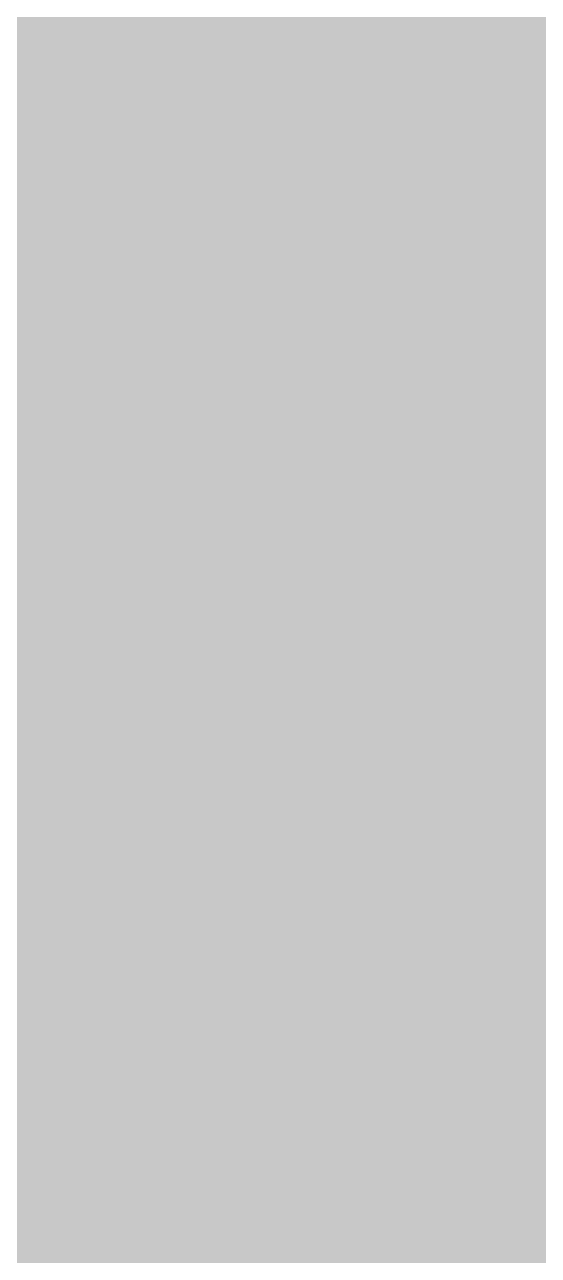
# Model space of a CAD drawing. Header units: millimetres. Extents: x 85 to 447, y 59 to 294.
# Drawn here: x 124.47 to 127.4, y 72.24 to 79.27 of the extents above; entities that cross this region are included whole.
import ezdxf

# ---------------------------------------------------------------- set-up
doc = ezdxf.new("R2010")
doc.units = ezdxf.units.MM
doc.layers.add('BG', color=7, linetype='Continuous')

msp = doc.modelspace()

# ---------------------------------------------------------------- hatches: boundary and pattern name
at = {"layer": 'BG', "true_color": 0x5e416d}
msp.add_hatch(color=197, dxfattribs=at).paths.add_polyline_path([(85.368, 58.7339), (245.3679, 58.7339), (245.3679, 278.7339), (85.368, 278.7339)])
at = {"layer": 'BG', "true_color": 0xfce102}
for points in [[(127.3108, 74.2572), (127.3104, 74.2601), (127.31, 74.263), (127.3096, 74.2659), (127.3093, 74.2688), (127.3089, 74.2717), (127.3086, 74.2746), (127.3082, 74.2775), (127.3078, 74.2804), (127.3075, 74.2834), (127.3072, 74.2863), (127.3068, 74.2892), (127.3065, 74.2921), (127.3061, 74.295), (127.3058, 74.2979), (127.3055, 74.3008), (127.3051, 74.3036), (127.3048, 74.3065), (127.3045, 74.3094), (127.3041, 74.3122), (127.3038, 74.3151), (127.3035, 74.3179), (127.3032, 74.3207), (127.3028, 74.3235), (127.3025, 74.3263), (127.3015, 74.3291), (127.3006, 74.3319), (127.2997, 74.3347), (127.2987, 74.3374), (127.2978, 74.3401), (127.2968, 74.3428), (127.2958, 74.3455), (127.2947, 74.3481), (127.2936, 74.3506), (127.2924, 74.3532), (127.2912, 74.3557), (127.2899, 74.3581), (127.2884, 74.3605), (127.2869, 74.3628), (127.2853, 74.365), (127.2835, 74.3672), (127.2816, 74.3693), (127.2796, 74.3714), (127.2774, 74.3733), (127.2751, 74.3752), (127.2726, 74.377), (127.2699, 74.3787), (127.267, 74.3803), (127.2639, 74.3817), (127.257, 74.3807), (127.25, 74.3797), (127.2431, 74.3787), (127.2361, 74.3776), (127.2292, 74.3766), (127.2223, 74.3755), (127.2153, 74.3743), (127.2084, 74.3732), (127.2015, 74.372), (127.1946, 74.3707), (127.1877, 74.3694), (127.1809, 74.3681), (127.174, 74.3667), (127.1672, 74.3652), (127.1604, 74.3637), (127.1537, 74.3621), (127.1469, 74.3605), (127.1402, 74.3587), (127.1335, 74.3569), (127.1269, 74.355), (127.1203, 74.3531), (127.1137, 74.351), (127.1072, 74.3488), (127.1007, 74.3466), (127.0989, 74.3454), (127.0973, 74.3444), (127.0958, 74.3433), (127.0944, 74.3424), (127.0932, 74.3414), (127.0921, 74.3405), (127.0911, 74.3397), (127.0901, 74.3388), (127.0893, 74.3379), (127.0886, 74.3371), (127.088, 74.3362), (127.0874, 74.3353), (127.0869, 74.3343), (127.0865, 74.3334), (127.0862, 74.3323), (127.0859, 74.3312), (127.0856, 74.3301), (127.0855, 74.3289), (127.0853, 74.3276), (127.0852, 74.3261), (127.0852, 74.3246), (127.0851, 74.323), (127.0851, 74.3213), (127.0851, 74.3194), (127.087, 74.315), (127.0889, 74.3107), (127.0907, 74.3063), (127.0926, 74.3019), (127.0945, 74.2975), (127.0964, 74.2932), (127.0982, 74.2888), (127.1001, 74.2844), (127.1019, 74.28), (127.1038, 74.2756), (127.1056, 74.2712), (127.1075, 74.2668), (127.1094, 74.2624), (127.1112, 74.2581), (127.1131, 74.2537), (127.1149, 74.2493), (127.1168, 74.2449), (127.1187, 74.2405), (127.1205, 74.2362), (127.1224, 74.2318), (127.1243, 74.2275), (127.1262, 74.2231), (127.1281, 74.2188), (127.13, 74.2144), (127.1374, 74.2165), (127.1448, 74.2185), (127.1522, 74.2206), (127.1596, 74.2226), (127.1671, 74.2247), (127.1746, 74.2267), (127.1821, 74.2287), (127.1896, 74.2307), (127.1971, 74.2327), (127.2046, 74.2347), (127.2121, 74.2366), (127.2197, 74.2385), (127.2272, 74.2404), (127.2348, 74.2422), (127.2424, 74.244), (127.25, 74.2457), (127.2575, 74.2474), (127.2651, 74.249), (127.2727, 74.2505), (127.2803, 74.252), (127.288, 74.2534), (127.2956, 74.2548), (127.3032, 74.256)], [(126.9213, 74.1433), (126.9189, 74.148), (126.9165, 74.1528), (126.9141, 74.1575), (126.9117, 74.1622), (126.9093, 74.1669), (126.9068, 74.1716), (126.9044, 74.1763), (126.902, 74.181), (126.8996, 74.1857), (126.8972, 74.1903), (126.8948, 74.195), (126.8923, 74.1997), (126.8899, 74.2043), (126.8875, 74.209), (126.885, 74.2137), (126.8826, 74.2183), (126.8801, 74.2229), (126.8777, 74.2276), (126.8752, 74.2322), (126.8728, 74.2368), (126.8703, 74.2415), (126.8679, 74.2461), (126.8654, 74.2507), (126.8629, 74.2553), (126.862, 74.2554), (126.861, 74.2555), (126.8601, 74.2556), (126.8592, 74.2558), (126.8583, 74.2559), (126.8573, 74.256), (126.8564, 74.2561), (126.8555, 74.2562), (126.8546, 74.2563), (126.8536, 74.2564), (126.8527, 74.2565), (126.8518, 74.2566), (126.8508, 74.2567), (126.8499, 74.2568), (126.8489, 74.2569), (126.848, 74.257), (126.847, 74.257), (126.8461, 74.2571), (126.8451, 74.2572), (126.8442, 74.2572), (126.8432, 74.2572), (126.8422, 74.2573), (126.8412, 74.2573), (126.8403, 74.2573), (126.835, 74.2558), (126.8296, 74.2542), (126.824, 74.2525), (126.8182, 74.2507), (126.8122, 74.2488), (126.8062, 74.2469), (126.8, 74.2448), (126.7939, 74.2426), (126.7877, 74.2402), (126.7815, 74.2378), (126.7754, 74.2352), (126.7694, 74.2325), (126.7634, 74.2297), (126.7576, 74.2267), (126.7519, 74.2236), (126.7465, 74.2204), (126.7412, 74.217), (126.7362, 74.2134), (126.7315, 74.2097), (126.7271, 74.2059), (126.723, 74.2018), (126.7193, 74.1977), (126.7161, 74.1933), (126.7132, 74.1887), (126.7137, 74.1869), (126.7142, 74.185), (126.7147, 74.1831), (126.7152, 74.1811), (126.7158, 74.1792), (126.7163, 74.1773), (126.7169, 74.1753), (126.7174, 74.1734), (126.718, 74.1715), (126.7185, 74.1695), (126.7191, 74.1676), (126.7196, 74.1656), (126.7202, 74.1636), (126.7208, 74.1617), (126.7213, 74.1597), (126.7219, 74.1578), (126.7225, 74.1558), (126.723, 74.1539), (126.7236, 74.1519), (126.7241, 74.15), (126.7247, 74.1481), (126.7252, 74.1461), (126.7257, 74.1442), (126.7263, 74.1423), (126.7267, 74.1414), (126.7271, 74.1406), (126.7276, 74.1397), (126.728, 74.1389), (126.7285, 74.138), (126.729, 74.1372), (126.7294, 74.1363), (126.7299, 74.1355), (126.7304, 74.1346), (126.7309, 74.1338), (126.7314, 74.133), (126.7319, 74.1321), (126.7324, 74.1313), (126.7329, 74.1305), (126.7334, 74.1296), (126.7339, 74.1288), (126.7344, 74.1279), (126.7349, 74.1271), (126.7354, 74.1262), (126.7359, 74.1254), (126.7364, 74.1245), (126.7368, 74.1237), (126.7372, 74.1228), (126.7377, 74.1219), (126.7382, 74.1197), (126.7389, 74.1175), (126.7398, 74.1153), (126.7408, 74.1132), (126.7419, 74.1111), (126.7431, 74.109), (126.7445, 74.1069), (126.7459, 74.1049), (126.7474, 74.1028), (126.7489, 74.1008), (126.7505, 74.0988), (126.7521, 74.0968), (126.7538, 74.0949), (126.7554, 74.0929), (126.757, 74.091), (126.7586, 74.0891), (126.7602, 74.0872), (126.7618, 74.0853), (126.7632, 74.0834), (126.7646, 74.0816), (126.7659, 74.0797), (126.7671, 74.0779), (126.7682, 74.076), (126.7692, 74.0742), (126.7708, 74.075), (126.7725, 74.0759), (126.7741, 74.0767), (126.7757, 74.0776), (126.7773, 74.0784), (126.779, 74.0793), (126.7806, 74.0802), (126.7822, 74.081), (126.7838, 74.0819), (126.7854, 74.0827), (126.787, 74.0836), (126.7886, 74.0845), (126.7902, 74.0853), (126.7918, 74.0862), (126.7934, 74.0871), (126.795, 74.0879), (126.7966, 74.0888), (126.7982, 74.0897), (126.7998, 74.0906), (126.8015, 74.0915), (126.8031, 74.0924), (126.8047, 74.0933), (126.8063, 74.0941), (126.8079, 74.095), (126.8126, 74.0971), (126.8173, 74.0991), (126.822, 74.1011), (126.8267, 74.1031), (126.8314, 74.1051), (126.8361, 74.1071), (126.8409, 74.1092), (126.8456, 74.1112), (126.8503, 74.1132), (126.855, 74.1152), (126.8597, 74.1173), (126.8645, 74.1193), (126.8692, 74.1213), (126.8739, 74.1233), (126.8786, 74.1253), (126.8834, 74.1274), (126.8881, 74.1294), (126.8929, 74.1314), (126.8976, 74.1334), (126.9023, 74.1354), (126.9071, 74.1374), (126.9118, 74.1393), (126.9166, 74.1413)], [(127.3119, 74.0939), (127.3119, 74.0993), (127.312, 74.1048), (127.312, 74.1102), (127.312, 74.1157), (127.3121, 74.1211), (127.3122, 74.1265), (127.3123, 74.1319), (127.3123, 74.1373), (127.3124, 74.1427), (127.3126, 74.1481), (127.3127, 74.1535), (127.3128, 74.1589), (127.3129, 74.1642), (127.313, 74.1696), (127.3131, 74.175), (127.3132, 74.1803), (127.3134, 74.1857), (127.3135, 74.191), (127.3136, 74.1964), (127.3137, 74.2018), (127.3138, 74.2071), (127.3139, 74.2125), (127.314, 74.2178), (127.314, 74.2232), (127.3065, 74.2223), (127.2989, 74.2212), (127.2914, 74.22), (127.2839, 74.2187), (127.2764, 74.2173), (127.2689, 74.2157), (127.2614, 74.2141), (127.254, 74.2124), (127.2466, 74.2106), (127.2392, 74.2088), (127.2318, 74.2069), (127.2244, 74.2049), (127.217, 74.2029), (127.2097, 74.2009), (127.2024, 74.1988), (127.195, 74.1967), (127.1877, 74.1946), (127.1804, 74.1925), (127.1731, 74.1904), (127.1659, 74.1883), (127.1586, 74.1862), (127.1514, 74.1842), (127.1441, 74.1822), (127.1369, 74.1803), (127.1227, 74.1754), (127.1086, 74.1706), (127.0944, 74.1658), (127.0801, 74.161), (127.0659, 74.1562), (127.0516, 74.1514), (127.0374, 74.1466), (127.0232, 74.1418), (127.0089, 74.1369), (126.9947, 74.1319), (126.9805, 74.1269), (126.9664, 74.1218), (126.9522, 74.1167), (126.9382, 74.1114), (126.9241, 74.106), (126.9101, 74.1005), (126.8962, 74.0949), (126.8824, 74.0892), (126.8686, 74.0833), (126.8549, 74.0772), (126.8413, 74.071), (126.8278, 74.0646), (126.8144, 74.058), (126.8011, 74.0512), (126.8011, 74.0511), (126.8011, 74.0509), (126.8011, 74.0507), (126.8011, 74.0506), (126.8011, 74.0504), (126.8011, 74.0502), (126.8011, 74.0501), (126.8012, 74.0499), (126.8012, 74.0498), (126.8012, 74.0496), (126.8013, 74.0495), (126.8013, 74.0493), (126.8014, 74.0491), (126.8014, 74.049), (126.8015, 74.0488), (126.8016, 74.0486), (126.8017, 74.0484), (126.8018, 74.0483), (126.8019, 74.0481), (126.802, 74.0479), (126.8021, 74.0477), (126.8023, 74.0475), (126.8025, 74.0473), (126.8027, 74.047), (126.8076, 74.044), (126.8126, 74.0409), (126.8176, 74.0377), (126.8226, 74.0345), (126.8276, 74.0312), (126.8327, 74.0279), (126.8377, 74.0246), (126.8427, 74.0212), (126.8477, 74.0178), (126.8527, 74.0144), (126.8577, 74.0109), (126.8628, 74.0075), (126.8678, 74.004), (126.8727, 74.0005), (126.8777, 73.9971), (126.8827, 73.9936), (126.8877, 73.9901), (126.8926, 73.9867), (126.8976, 73.9833), (126.9025, 73.9799), (126.9074, 73.9765), (126.9123, 73.9731), (126.9172, 73.9698), (126.922, 73.9665), (126.9342, 73.9705), (126.9463, 73.9745), (126.9584, 73.9785), (126.9706, 73.9825), (126.9827, 73.9865), (126.9948, 73.9904), (127.007, 73.9944), (127.0191, 73.9984), (127.0313, 74.0024), (127.0434, 74.0064), (127.0555, 74.0105), (127.0677, 74.0145), (127.0798, 74.0185), (127.092, 74.0225), (127.1042, 74.0265), (127.1163, 74.0305), (127.1285, 74.0345), (127.1407, 74.0385), (127.1529, 74.0425), (127.1651, 74.0465), (127.1774, 74.0505), (127.1896, 74.0545), (127.2019, 74.0585), (127.2141, 74.0625), (127.2182, 74.0639), (127.2222, 74.0653), (127.2263, 74.0666), (127.2303, 74.068), (127.2344, 74.0694), (127.2384, 74.0707), (127.2425, 74.0721), (127.2465, 74.0734), (127.2505, 74.0748), (127.2546, 74.0761), (127.2586, 74.0774), (127.2627, 74.0787), (127.2667, 74.08), (127.2708, 74.0813), (127.2748, 74.0826), (127.2789, 74.0839), (127.283, 74.0852), (127.2871, 74.0865), (127.2912, 74.0877), (127.2953, 74.089), (127.2994, 74.0902), (127.3036, 74.0914), (127.3077, 74.0927)], [(127.1279, 73.872), (127.1321, 73.8735), (127.1363, 73.8749), (127.1405, 73.8763), (127.1446, 73.8778), (127.1488, 73.8792), (127.153, 73.8807), (127.1572, 73.8821), (127.1614, 73.8835), (127.1656, 73.885), (127.1698, 73.8864), (127.174, 73.8879), (127.1782, 73.8893), (127.1824, 73.8908), (127.1867, 73.8922), (127.1909, 73.8936), (127.1951, 73.895), (127.1994, 73.8964), (127.2036, 73.8979), (127.2079, 73.8992), (127.2122, 73.9006), (127.2164, 73.902), (127.2207, 73.9034), (127.225, 73.9047), (127.2294, 73.9061), (127.2352, 73.908), (127.2411, 73.9099), (127.247, 73.9118), (127.2529, 73.9137), (127.2588, 73.9156), (127.2647, 73.9174), (127.2706, 73.9193), (127.2765, 73.9212), (127.2824, 73.9231), (127.2883, 73.925), (127.2943, 73.9269), (127.3002, 73.9287), (127.3061, 73.9306), (127.3121, 73.9325), (127.318, 73.9343), (127.3239, 73.9362), (127.3299, 73.938), (127.3358, 73.9399), (127.3418, 73.9417), (127.3478, 73.9435), (127.3537, 73.9454), (127.3597, 73.9472), (127.3657, 73.949), (127.3716, 73.9508), (127.3695, 73.9553), (127.3675, 73.9598), (127.3654, 73.9643), (127.3633, 73.9688), (127.3612, 73.9733), (127.3592, 73.9778), (127.3571, 73.9823), (127.3551, 73.9868), (127.3531, 73.9913), (127.351, 73.9958), (127.349, 74.0002), (127.347, 74.0047), (127.345, 74.0092), (127.343, 74.0136), (127.3411, 74.0181), (127.3391, 74.0225), (127.3371, 74.027), (127.3352, 74.0314), (127.3333, 74.0358), (127.3314, 74.0403), (127.3294, 74.0447), (127.3276, 74.0491), (127.3257, 74.0535), (127.3238, 74.0579), (127.3151, 74.0579), (127.3056, 74.0549), (127.2961, 74.0518), (127.2866, 74.0487), (127.2771, 74.0457), (127.2676, 74.0426), (127.258, 74.0396), (127.2485, 74.0365), (127.239, 74.0335), (127.2294, 74.0304), (127.2199, 74.0274), (127.2103, 74.0243), (127.2008, 74.0213), (127.1912, 74.0182), (127.1817, 74.0152), (127.1721, 74.0121), (127.1626, 74.0091), (127.153, 74.006), (127.1434, 74.0029), (127.1339, 73.9999), (127.1243, 73.9968), (127.1148, 73.9938), (127.1052, 73.9907), (127.0957, 73.9877), (127.0861, 73.9846), (127.0863, 73.9808), (127.0867, 73.9769), (127.0875, 73.9727), (127.0885, 73.9683), (127.0897, 73.9638), (127.0912, 73.9591), (127.0928, 73.9543), (127.0946, 73.9494), (127.0966, 73.9444), (127.0987, 73.9393), (127.1008, 73.9342), (127.1031, 73.929), (127.1054, 73.9239), (127.1078, 73.9187), (127.1101, 73.9136), (127.1124, 73.9086), (127.1147, 73.9036), (127.117, 73.8986), (127.1191, 73.8938), (127.1212, 73.8891), (127.1231, 73.8846), (127.1249, 73.8802), (127.1265, 73.876)], [(127.0485, 73.9728), (127.0441, 73.9714), (127.0397, 73.9699), (127.0353, 73.9684), (127.031, 73.967), (127.0266, 73.9655), (127.0223, 73.964), (127.0179, 73.9625), (127.0136, 73.961), (127.0092, 73.9595), (127.0049, 73.958), (127.0006, 73.9565), (126.9963, 73.955), (126.9919, 73.9535), (126.9876, 73.9519), (126.9833, 73.9504), (126.979, 73.9488), (126.9747, 73.9473), (126.9705, 73.9457), (126.9662, 73.9442), (126.9619, 73.9426), (126.9576, 73.941), (126.9534, 73.9394), (126.9491, 73.9378), (126.9449, 73.9362), (126.9467, 73.9323), (126.9484, 73.9282), (126.9502, 73.9239), (126.952, 73.9196), (126.9537, 73.9151), (126.9555, 73.9106), (126.9573, 73.906), (126.9591, 73.9013), (126.9609, 73.8966), (126.9628, 73.8918), (126.9646, 73.887), (126.9665, 73.8822), (126.9684, 73.8774), (126.9703, 73.8726), (126.9723, 73.8678), (126.9743, 73.8631), (126.9763, 73.8584), (126.9784, 73.8538), (126.9805, 73.8493), (126.9826, 73.8449), (126.9848, 73.8405), (126.9871, 73.8363), (126.9894, 73.8322), (126.9917, 73.8283), (126.9959, 73.8296), (127.0001, 73.831), (127.0044, 73.8323), (127.0086, 73.8337), (127.0128, 73.835), (127.017, 73.8363), (127.0211, 73.8377), (127.0253, 73.839), (127.0295, 73.8403), (127.0337, 73.8417), (127.0379, 73.843), (127.0421, 73.8443), (127.0463, 73.8456), (127.0505, 73.847), (127.0547, 73.8483), (127.0589, 73.8496), (127.0631, 73.8509), (127.0673, 73.8523), (127.0714, 73.8536), (127.0756, 73.8549), (127.0798, 73.8562), (127.084, 73.8576), (127.0882, 73.8589), (127.0924, 73.8602), (127.0905, 73.865), (127.0886, 73.8698), (127.0867, 73.8745), (127.0848, 73.8793), (127.0829, 73.884), (127.081, 73.8888), (127.0791, 73.8935), (127.0772, 73.8982), (127.0753, 73.903), (127.0735, 73.9077), (127.0716, 73.9124), (127.0698, 73.9171), (127.068, 73.9218), (127.0661, 73.9265), (127.0643, 73.9312), (127.0625, 73.9358), (127.0607, 73.9405), (127.0589, 73.9451), (127.0572, 73.9498), (127.0554, 73.9544), (127.0536, 73.959), (127.0519, 73.9636), (127.0502, 73.9682)], [(127.267, 73.8783), (127.2688, 73.8738), (127.2706, 73.8694), (127.2724, 73.865), (127.2741, 73.8605), (127.276, 73.856), (127.2778, 73.8516), (127.2796, 73.8471), (127.2814, 73.8426), (127.2832, 73.8382), (127.2851, 73.8337), (127.2869, 73.8292), (127.2888, 73.8247), (127.2906, 73.8202), (127.2925, 73.8156), (127.2943, 73.8111), (127.2962, 73.8066), (127.298, 73.802), (127.2999, 73.7975), (127.3017, 73.7929), (127.3036, 73.7883), (127.3054, 73.7837), (127.3073, 73.7791), (127.3091, 73.7745), (127.3109, 73.7699), (127.316, 73.7715), (127.3211, 73.7731), (127.3263, 73.7747), (127.3314, 73.7763), (127.3365, 73.7778), (127.3416, 73.7794), (127.3467, 73.781), (127.3519, 73.7826), (127.357, 73.7842), (127.3622, 73.7857), (127.3673, 73.7873), (127.3725, 73.7889), (127.3777, 73.7904), (127.3829, 73.792), (127.388, 73.7935), (127.3933, 73.7951), (127.3985, 73.7967), (127.4037, 73.7982), (127.4089, 73.7998), (127.4142, 73.8014), (127.4195, 73.8029), (127.4247, 73.8045), (127.43, 73.806), (127.4353, 73.8076), (127.4351, 73.8082), (127.435, 73.8089), (127.4348, 73.8095), (127.4346, 73.8101), (127.4344, 73.8107), (127.4343, 73.8112), (127.4341, 73.8118), (127.434, 73.8124), (127.4338, 73.8129), (127.4337, 73.8134), (127.4335, 73.8139), (127.4334, 73.8145), (127.4333, 73.815), (127.4331, 73.8155), (127.433, 73.816), (127.4329, 73.8165), (127.4328, 73.817), (127.4327, 73.8175), (127.4326, 73.818), (127.4325, 73.8185), (127.4324, 73.819), (127.4323, 73.8195), (127.4322, 73.8201), (127.4321, 73.8206), (127.4301, 73.8247), (127.4281, 73.8288), (127.426, 73.8329), (127.4241, 73.837), (127.4221, 73.8411), (127.4201, 73.8452), (127.4181, 73.8493), (127.4161, 73.8534), (127.4142, 73.8576), (127.4122, 73.8617), (127.4103, 73.8658), (127.4083, 73.8699), (127.4064, 73.874), (127.4045, 73.8781), (127.4026, 73.8822), (127.4007, 73.8863), (127.3988, 73.8904), (127.3969, 73.8945), (127.395, 73.8986), (127.3931, 73.9026), (127.3912, 73.9066), (127.3894, 73.9107), (127.3875, 73.9147), (127.3857, 73.9187), (127.3807, 73.9172), (127.3757, 73.9158), (127.3708, 73.9143), (127.3658, 73.9129), (127.3608, 73.9114), (127.3558, 73.9099), (127.3508, 73.9085), (127.3458, 73.907), (127.3409, 73.9055), (127.3359, 73.9041), (127.3309, 73.9026), (127.3259, 73.9011), (127.321, 73.8996), (127.316, 73.8981), (127.311, 73.8966), (127.3061, 73.895), (127.3012, 73.8935), (127.2962, 73.892), (127.2913, 73.8905), (127.2864, 73.8889), (127.2816, 73.8874), (127.2767, 73.8858), (127.2719, 73.8842), (127.267, 73.8826)], [(127.2743, 73.7561), (127.2724, 73.7609), (127.2706, 73.7657), (127.2688, 73.7704), (127.2669, 73.7752), (127.2651, 73.7799), (127.2633, 73.7846), (127.2614, 73.7893), (127.2596, 73.794), (127.2578, 73.7987), (127.256, 73.8033), (127.2542, 73.808), (127.2524, 73.8126), (127.2506, 73.8173), (127.2488, 73.8219), (127.247, 73.8265), (127.2453, 73.8311), (127.2435, 73.8358), (127.2417, 73.8404), (127.24, 73.845), (127.2382, 73.8496), (127.2365, 73.8542), (127.2348, 73.8588), (127.2331, 73.8634), (127.2314, 73.868), (127.2311, 73.8681), (127.2308, 73.8683), (127.2305, 73.8684), (127.2303, 73.8685), (127.23, 73.8686), (127.2297, 73.8687), (127.2295, 73.8688), (127.2292, 73.8689), (127.2289, 73.8689), (127.2287, 73.869), (127.2284, 73.8691), (127.2282, 73.8691), (127.2279, 73.8691), (127.2276, 73.8692), (127.2274, 73.8692), (127.2271, 73.8692), (127.2268, 73.8692), (127.2265, 73.8692), (127.2263, 73.8692), (127.226, 73.8693), (127.2257, 73.8693), (127.2254, 73.8693), (127.2251, 73.8693), (127.2248, 73.8693), (127.2156, 73.8662), (127.2064, 73.8631), (127.1973, 73.8601), (127.1882, 73.857), (127.1791, 73.854), (127.17, 73.8509), (127.1609, 73.8479), (127.1518, 73.8448), (127.1427, 73.8418), (127.1336, 73.8388), (127.1246, 73.8357), (127.1155, 73.8327), (127.1065, 73.8296), (127.0975, 73.8266), (127.0884, 73.8235), (127.0794, 73.8205), (127.0704, 73.8175), (127.0614, 73.8144), (127.0525, 73.8114), (127.0435, 73.8083), (127.0346, 73.8053), (127.0256, 73.8022), (127.0167, 73.7992), (127.0078, 73.7961), (127.0078, 73.7924), (127.0092, 73.7889), (127.0106, 73.7853), (127.0121, 73.7818), (127.0136, 73.7783), (127.0151, 73.7747), (127.0166, 73.7712), (127.0181, 73.7676), (127.0197, 73.7641), (127.0212, 73.7605), (127.0228, 73.757), (127.0243, 73.7534), (127.0259, 73.7499), (127.0275, 73.7463), (127.0291, 73.7427), (127.0307, 73.7391), (127.0323, 73.7355), (127.0339, 73.7319), (127.0355, 73.7283), (127.0372, 73.7247), (127.0388, 73.7211), (127.0404, 73.7174), (127.0421, 73.7138), (127.0437, 73.7101), (127.0453, 73.7065), (127.0457, 73.7056), (127.0461, 73.7048), (127.0465, 73.704), (127.0469, 73.7032), (127.0473, 73.7023), (127.0477, 73.7015), (127.048, 73.7006), (127.0484, 73.6998), (127.0488, 73.6989), (127.0492, 73.698), (127.0496, 73.6972), (127.05, 73.6963), (127.0504, 73.6954), (127.0508, 73.6945), (127.0512, 73.6936), (127.0516, 73.6927), (127.052, 73.6918), (127.0523, 73.6909), (127.0527, 73.6899), (127.0531, 73.689), (127.0535, 73.6881), (127.0539, 73.6871), (127.0543, 73.6861), (127.0548, 73.6852), (127.0634, 73.6881), (127.072, 73.6911), (127.0807, 73.694), (127.0893, 73.6969), (127.098, 73.6999), (127.1067, 73.7028), (127.1154, 73.7057), (127.124, 73.7087), (127.1327, 73.7116), (127.1415, 73.7145), (127.1502, 73.7175), (127.1589, 73.7204), (127.1676, 73.7233), (127.1764, 73.7262), (127.1851, 73.7291), (127.1938, 73.732), (127.2026, 73.7349), (127.2113, 73.7378), (127.2201, 73.7407), (127.2288, 73.7436), (127.2376, 73.7465), (127.2464, 73.7494), (127.2551, 73.7523), (127.2639, 73.7551), (127.2643, 73.7553), (127.2647, 73.7554), (127.2651, 73.7555), (127.2655, 73.7556), (127.2659, 73.7556), (127.2663, 73.7557), (127.2667, 73.7558), (127.2671, 73.7558), (127.2675, 73.7559), (127.2679, 73.7559), (127.2683, 73.756), (127.2688, 73.756), (127.2692, 73.756), (127.2696, 73.7561), (127.27, 73.7561), (127.2705, 73.7561), (127.2709, 73.7561), (127.2714, 73.7561), (127.2718, 73.7561), (127.2723, 73.7561), (127.2728, 73.7561), (127.2733, 73.7561), (127.2738, 73.7561)], [(127.2595, 73.6037), (127.2693, 73.6068), (127.2792, 73.61), (127.289, 73.6131), (127.2988, 73.6163), (127.3087, 73.6194), (127.3185, 73.6226), (127.3283, 73.6257), (127.3381, 73.6289), (127.348, 73.632), (127.3578, 73.6352), (127.3676, 73.6383), (127.3775, 73.6415), (127.3873, 73.6446), (127.3971, 73.6477), (127.407, 73.6509), (127.4168, 73.654), (127.4267, 73.6571), (127.4366, 73.6602), (127.4464, 73.6633), (127.4563, 73.6664), (127.4662, 73.6695), (127.4761, 73.6726), (127.486, 73.6756), (127.4959, 73.6787), (127.4941, 73.6827), (127.4922, 73.6866), (127.4904, 73.6906), (127.4886, 73.6946), (127.4867, 73.6986), (127.4849, 73.7026), (127.483, 73.7065), (127.4812, 73.7105), (127.4793, 73.7145), (127.4775, 73.7185), (127.4756, 73.7225), (127.4738, 73.7264), (127.4719, 73.7304), (127.4701, 73.7344), (127.4683, 73.7384), (127.4664, 73.7424), (127.4646, 73.7464), (127.4628, 73.7504), (127.461, 73.7544), (127.4592, 73.7584), (127.4574, 73.7624), (127.4557, 73.7664), (127.4539, 73.7704), (127.4522, 73.7744), (127.4425, 73.7715), (127.4329, 73.7686), (127.4233, 73.7657), (127.4137, 73.7628), (127.404, 73.7599), (127.3944, 73.7569), (127.3848, 73.754), (127.3751, 73.751), (127.3655, 73.7481), (127.3559, 73.7451), (127.3462, 73.7421), (127.3366, 73.7391), (127.327, 73.7361), (127.3174, 73.7331), (127.3078, 73.7301), (127.2982, 73.7271), (127.2886, 73.7241), (127.279, 73.7211), (127.2694, 73.7181), (127.2598, 73.7151), (127.2502, 73.7121), (127.2406, 73.7091), (127.2311, 73.706), (127.2215, 73.703), (127.223, 73.6989), (127.2246, 73.6947), (127.2261, 73.6906), (127.2276, 73.6864), (127.2292, 73.6823), (127.2308, 73.6781), (127.2323, 73.674), (127.2339, 73.6698), (127.2355, 73.6657), (127.2371, 73.6615), (127.2387, 73.6574), (127.2402, 73.6532), (127.2418, 73.6491), (127.2434, 73.6449), (127.2451, 73.6408), (127.2467, 73.6366), (127.2483, 73.6325), (127.2499, 73.6284), (127.2515, 73.6242), (127.2531, 73.6201), (127.2547, 73.616), (127.2563, 73.6119), (127.2579, 73.6078)], [(127.188, 73.6904), (127.1791, 73.6904), (127.1746, 73.689), (127.1701, 73.6875), (127.1656, 73.686), (127.161, 73.6845), (127.1565, 73.683), (127.1519, 73.6815), (127.1474, 73.68), (127.1429, 73.6784), (127.1383, 73.6769), (127.1338, 73.6753), (127.1292, 73.6738), (127.1247, 73.6722), (127.1201, 73.6706), (127.1156, 73.6691), (127.111, 73.6675), (127.1064, 73.6659), (127.1019, 73.6643), (127.0973, 73.6627), (127.0928, 73.6611), (127.0882, 73.6595), (127.0836, 73.6579), (127.079, 73.6563), (127.0745, 73.6547), (127.0699, 73.6531), (127.0699, 73.652), (127.0701, 73.6508), (127.0703, 73.6495), (127.0705, 73.6482), (127.0709, 73.6468), (127.0713, 73.6453), (127.0717, 73.6439), (127.0722, 73.6423), (127.0728, 73.6408), (127.0734, 73.6392), (127.074, 73.6377), (127.0747, 73.6361), (127.0754, 73.6345), (127.0761, 73.633), (127.0768, 73.6315), (127.0775, 73.63), (127.0783, 73.6285), (127.079, 73.6271), (127.0797, 73.6257), (127.0805, 73.6244), (127.0812, 73.6232), (127.0818, 73.622), (127.0825, 73.6209), (127.0831, 73.6199), (127.0842, 73.6173), (127.0852, 73.6146), (127.0863, 73.6119), (127.0873, 73.6092), (127.0884, 73.6065), (127.0895, 73.6038), (127.0906, 73.601), (127.0917, 73.5983), (127.0928, 73.5955), (127.094, 73.5928), (127.0951, 73.59), (127.0963, 73.5872), (127.0974, 73.5845), (127.0986, 73.5817), (127.0998, 73.5789), (127.101, 73.5761), (127.1021, 73.5733), (127.1034, 73.5705), (127.1046, 73.5677), (127.1058, 73.5649), (127.107, 73.5622), (127.1082, 73.5594), (127.1095, 73.5566), (127.1107, 73.5538), (127.1154, 73.5554), (127.1201, 73.557), (127.1248, 73.5586), (127.1295, 73.5602), (127.1343, 73.5617), (127.139, 73.5633), (127.1437, 73.5648), (127.1484, 73.5663), (127.1532, 73.5678), (127.1579, 73.5693), (127.1626, 73.5708), (127.1674, 73.5723), (127.1721, 73.5738), (127.1769, 73.5753), (127.1816, 73.5768), (127.1863, 73.5783), (127.1911, 73.5797), (127.1958, 73.5812), (127.2005, 73.5827), (127.2053, 73.5842), (127.21, 73.5856), (127.2147, 73.5871), (127.2194, 73.5886), (127.2241, 73.5901), (127.223, 73.594), (127.2217, 73.5979), (127.2202, 73.6019), (127.2186, 73.606), (127.2168, 73.6102), (127.215, 73.6144), (127.2131, 73.6186), (127.2111, 73.6229), (127.2091, 73.6272), (127.207, 73.6316), (127.205, 73.6359), (127.203, 73.6403), (127.201, 73.6447), (127.1991, 73.649), (127.1972, 73.6534), (127.1955, 73.6577), (127.1939, 73.662), (127.1925, 73.6662), (127.1912, 73.6704), (127.1901, 73.6746), (127.1892, 73.6786), (127.1885, 73.6827), (127.1881, 73.6866)], [(127.3972, 73.5403), (127.3963, 73.543), (127.3954, 73.5456), (127.3945, 73.5483), (127.3936, 73.551), (127.3928, 73.5536), (127.3919, 73.5563), (127.391, 73.559), (127.3902, 73.5616), (127.3893, 73.5643), (127.3885, 73.5669), (127.3877, 73.5695), (127.3868, 73.5722), (127.386, 73.5748), (127.3852, 73.5774), (127.3843, 73.5801), (127.3835, 73.5827), (127.3827, 73.5853), (127.3819, 73.588), (127.3811, 73.5906), (127.3803, 73.5932), (127.3794, 73.5958), (127.3786, 73.5985), (127.3778, 73.6011), (127.377, 73.6037), (127.3741, 73.6037), (127.3711, 73.6034), (127.368, 73.603), (127.3649, 73.6024), (127.3616, 73.6017), (127.3583, 73.6009), (127.355, 73.5999), (127.3516, 73.5989), (127.3482, 73.5978), (127.3447, 73.5966), (127.3412, 73.5953), (127.3378, 73.594), (127.3343, 73.5927), (127.3308, 73.5913), (127.3274, 73.59), (127.324, 73.5886), (127.3207, 73.5873), (127.3174, 73.5859), (127.3142, 73.5846), (127.311, 73.5834), (127.308, 73.5822), (127.305, 73.5812), (127.3022, 73.5802), (127.2994, 73.5793), (127.3038, 73.5782), (127.3081, 73.5772), (127.3124, 73.5762), (127.3168, 73.5751), (127.3211, 73.574), (127.3254, 73.5729), (127.3297, 73.5718), (127.334, 73.5706), (127.3382, 73.5693), (127.3425, 73.568), (127.3467, 73.5666), (127.3508, 73.5652), (127.355, 73.5637), (127.3591, 73.5621), (127.3632, 73.5604), (127.3672, 73.5586), (127.3711, 73.5568), (127.375, 73.5548), (127.3789, 73.5527), (127.3827, 73.5505), (127.3864, 73.5481), (127.3901, 73.5456), (127.3937, 73.543)], [(127.3119, 73.4672), (127.3237, 73.4616), (127.335, 73.4557), (127.3457, 73.4494), (127.356, 73.4427), (127.3659, 73.4356), (127.3753, 73.4283), (127.3844, 73.4206), (127.393, 73.4126), (127.4014, 73.4043), (127.4093, 73.3958), (127.417, 73.387), (127.4244, 73.378), (127.4316, 73.3688), (127.4385, 73.3594), (127.4452, 73.3499), (127.4517, 73.3402), (127.4581, 73.3303), (127.4643, 73.3204), (127.4703, 73.3103), (127.4763, 73.3002), (127.4822, 73.29), (127.4881, 73.2798), (127.4939, 73.2695), (127.4998, 73.2593), (127.5008, 73.2574), (127.5017, 73.2554), (127.5027, 73.2534), (127.5036, 73.2515), (127.5046, 73.2495), (127.5055, 73.2476), (127.5064, 73.2456), (127.5073, 73.2436), (127.5082, 73.2417), (127.5092, 73.2397), (127.5101, 73.2377), (127.511, 73.2357), (127.5119, 73.2337), (127.5128, 73.2318), (127.5137, 73.2298), (127.5146, 73.2277), (127.5155, 73.2257), (127.5164, 73.2237), (127.5173, 73.2217), (127.5182, 73.2196), (127.5192, 73.2176), (127.5201, 73.2155), (127.5211, 73.2134), (127.522, 73.2113), (127.5284, 73.1966), (127.5347, 73.1818), (127.541, 73.167), (127.5472, 73.1522), (127.5535, 73.1374), (127.5597, 73.1226), (127.5659, 73.1078), (127.5721, 73.0929), (127.5783, 73.0781), (127.5844, 73.0632), (127.5905, 73.0483), (127.5967, 73.0335), (127.6027, 73.0186), (127.6088, 73.0037), (127.6149, 72.9888), (127.6209, 72.9739), (127.6269, 72.959), (127.6329, 72.9441), (127.6389, 72.9292), (127.6449, 72.9143), (127.6508, 72.8994), (127.6567, 72.8845), (127.6626, 72.8696), (127.6685, 72.8547), (127.6687, 72.8546), (127.6689, 72.8544), (127.6691, 72.8543), (127.6693, 72.8541), (127.6695, 72.8539), (127.6696, 72.8537), (127.6698, 72.8536), (127.67, 72.8534), (127.6702, 72.8532), (127.6704, 72.8529), (127.6706, 72.8527), (127.6707, 72.8525), (127.6709, 72.8523), (127.6711, 72.8521), (127.6713, 72.8518), (127.6715, 72.8516), (127.6717, 72.8514), (127.6719, 72.8511), (127.6721, 72.8509), (127.6723, 72.8506), (127.6725, 72.8504), (127.6727, 72.8502), (127.6729, 72.8499), (127.6732, 72.8497), (127.6758, 72.8505), (127.6783, 72.8514), (127.6809, 72.8522), (127.6835, 72.853), (127.686, 72.8539), (127.6886, 72.8547), (127.6912, 72.8555), (127.6937, 72.8563), (127.6963, 72.8571), (127.6988, 72.8578), (127.7014, 72.8586), (127.7039, 72.8594), (127.7065, 72.8601), (127.709, 72.8609), (127.7116, 72.8616), (127.7141, 72.8624), (127.7166, 72.8631), (127.7192, 72.8639), (127.7217, 72.8646), (127.7242, 72.8653), (127.7268, 72.8661), (127.7293, 72.8668), (127.7318, 72.8675), (127.7344, 72.8683), (127.7293, 72.8802), (127.7242, 72.8921), (127.7192, 72.904), (127.7141, 72.9159), (127.709, 72.9278), (127.7039, 72.9397), (127.6988, 72.9516), (127.6937, 72.9635), (127.6886, 72.9754), (127.6835, 72.9873), (127.6784, 72.9992), (127.6733, 73.0112), (127.6682, 73.0231), (127.6631, 73.035), (127.658, 73.0469), (127.6529, 73.0588), (127.6477, 73.0707), (127.6426, 73.0827), (127.6375, 73.0946), (127.6323, 73.1065), (127.6272, 73.1184), (127.622, 73.1303), (127.6168, 73.1423), (127.6117, 73.1542), (127.6112, 73.1551), (127.6106, 73.156), (127.6101, 73.157), (127.6096, 73.1579), (127.609, 73.1588), (127.6085, 73.1597), (127.608, 73.1606), (127.6074, 73.1615), (127.6069, 73.1624), (127.6064, 73.1633), (127.6059, 73.1642), (127.6053, 73.1651), (127.6048, 73.166), (127.6043, 73.1669), (127.6038, 73.1678), (127.6032, 73.1687), (127.6027, 73.1696), (127.6022, 73.1704), (127.6016, 73.1713), (127.6011, 73.1722), (127.6006, 73.1731), (127.6001, 73.174), (127.5995, 73.1748), (127.599, 73.1757), (127.5978, 73.1799), (127.5965, 73.1841), (127.5951, 73.1882), (127.5936, 73.1924), (127.592, 73.1966), (127.5903, 73.2007), (127.5885, 73.2049), (127.5866, 73.2091), (127.5847, 73.2132), (127.5827, 73.2173), (127.5807, 73.2215), (127.5787, 73.2256), (127.5766, 73.2297), (127.5745, 73.2338), (127.5723, 73.2379), (127.5702, 73.2419), (127.5681, 73.246), (127.566, 73.25), (127.5639, 73.254), (127.5619, 73.258), (127.5598, 73.2619), (127.5579, 73.2659), (127.556, 73.2698), (127.5541, 73.2737), (127.546, 73.2879), (127.5378, 73.3025), (127.5295, 73.3173), (127.5209, 73.3324), (127.5122, 73.3475), (127.5031, 73.3627), (127.4938, 73.3778), (127.4842, 73.3928), (127.4742, 73.4075), (127.4638, 73.422), (127.453, 73.4361), (127.4417, 73.4497), (127.43, 73.4628), (127.4177, 73.4753), (127.4048, 73.4871), (127.3914, 73.4982), (127.3773, 73.5083), (127.3625, 73.5175), (127.3471, 73.5258), (127.3309, 73.5329), (127.3139, 73.5388), (127.2961, 73.5435), (127.2775, 73.5469), (127.258, 73.5488), (127.2157, 73.5488), (127.2117, 73.5484), (127.2077, 73.5479), (127.2038, 73.5474), (127.1999, 73.5467), (127.1961, 73.5459), (127.1923, 73.545), (127.1885, 73.544), (127.1848, 73.5429), (127.1811, 73.5418), (127.1774, 73.5407), (127.1737, 73.5394), (127.17, 73.5381), (127.1664, 73.5368), (127.1627, 73.5355), (127.1591, 73.5341), (127.1554, 73.5327), (127.1518, 73.5313), (127.1481, 73.5299), (127.1444, 73.5285), (127.1407, 73.5272), (127.137, 73.5258), (127.1333, 73.5245), (127.1295, 73.5232), (127.1258, 73.5219), (127.1266, 73.5201), (127.1274, 73.5183), (127.1282, 73.5164), (127.129, 73.5146), (127.1298, 73.5127), (127.1306, 73.5108), (127.1314, 73.509), (127.1322, 73.5071), (127.133, 73.5052), (127.1338, 73.5033), (127.1346, 73.5014), (127.1354, 73.4995), (127.1362, 73.4976), (127.137, 73.4957), (127.1378, 73.4938), (127.1386, 73.4918), (127.1394, 73.4899), (127.1402, 73.488), (127.141, 73.4861), (127.1418, 73.4842), (127.1427, 73.4824), (127.1435, 73.4805), (127.1443, 73.4786), (127.1452, 73.4767), (127.1496, 73.4771), (127.1541, 73.4774), (127.1585, 73.4777), (127.163, 73.4781), (127.1674, 73.4783), (127.1718, 73.4786), (127.1763, 73.4789), (127.1807, 73.4791), (127.1852, 73.4793), (127.1896, 73.4795), (127.194, 73.4797), (127.1985, 73.4799), (127.2029, 73.48), (127.2074, 73.4802), (127.2118, 73.4803), (127.2162, 73.4804), (127.2207, 73.4805), (127.2251, 73.4806), (127.2295, 73.4807), (127.234, 73.4807), (127.2384, 73.4808), (127.2428, 73.4808), (127.2473, 73.4808), (127.2517, 73.4808), (127.2542, 73.4804), (127.2566, 73.4799), (127.2591, 73.4794), (127.2616, 73.4789), (127.2641, 73.4784), (127.2666, 73.4779), (127.2691, 73.4774), (127.2716, 73.4768), (127.2741, 73.4762), (127.2766, 73.4757), (127.2791, 73.4751), (127.2817, 73.4745), (127.2842, 73.4739), (127.2867, 73.4733), (127.2893, 73.4727), (127.2918, 73.4721), (127.2943, 73.4715), (127.2968, 73.4709), (127.2994, 73.4703), (127.3019, 73.4696), (127.3044, 73.469), (127.3069, 73.4684), (127.3094, 73.4678)]]:
    msp.add_hatch(color=2, dxfattribs=at).paths.add_polyline_path(points)
at = {"layer": 'BG'}
msp.add_hatch(color=7, dxfattribs=at).paths.add_polyline_path([(127.6355, 72.8388), (127.6284, 72.8566), (127.6213, 72.8744), (127.6142, 72.8922), (127.607, 72.9101), (127.5999, 72.928), (127.5927, 72.9459), (127.5855, 72.9638), (127.5783, 72.9817), (127.571, 72.9996), (127.5637, 73.0175), (127.5563, 73.0354), (127.5488, 73.0533), (127.5413, 73.0712), (127.5338, 73.089), (127.5261, 73.1068), (127.5184, 73.1246), (127.5106, 73.1423), (127.5027, 73.16), (127.4947, 73.1777), (127.4865, 73.1952), (127.4783, 73.2128), (127.47, 73.2302), (127.4616, 73.2476), (127.453, 73.2649), (127.4508, 73.2682), (127.4487, 73.2715), (127.4466, 73.2747), (127.4445, 73.278), (127.4424, 73.2813), (127.4403, 73.2846), (127.4383, 73.2879), (127.4362, 73.2911), (127.4341, 73.2944), (127.4321, 73.2977), (127.43, 73.301), (127.428, 73.3042), (127.426, 73.3075), (127.4239, 73.3108), (127.4219, 73.314), (127.4198, 73.3172), (127.4178, 73.3205), (127.4157, 73.3237), (127.4137, 73.3269), (127.4116, 73.3301), (127.4096, 73.3332), (127.4075, 73.3364), (127.4054, 73.3395), (127.4033, 73.3426), (127.3986, 73.3485), (127.3938, 73.3543), (127.389, 73.36), (127.3842, 73.3654), (127.3794, 73.3708), (127.3744, 73.376), (127.3694, 73.381), (127.3644, 73.3859), (127.3592, 73.3906), (127.354, 73.3952), (127.3486, 73.3997), (127.3431, 73.4039), (127.3375, 73.4081), (127.3317, 73.412), (127.3258, 73.4158), (127.3197, 73.4195), (127.3135, 73.423), (127.307, 73.4264), (127.3004, 73.4295), (127.2936, 73.4326), (127.2865, 73.4354), (127.2793, 73.4382), (127.2717, 73.4407), (127.264, 73.4431), (127.2618, 73.4433), (127.2596, 73.4435), (127.2575, 73.4438), (127.2553, 73.444), (127.2531, 73.4442), (127.251, 73.4444), (127.2488, 73.4447), (127.2467, 73.4449), (127.2445, 73.4451), (127.2424, 73.4453), (127.2402, 73.4455), (127.2381, 73.4457), (127.236, 73.446), (127.2339, 73.4462), (127.2318, 73.4464), (127.2297, 73.4466), (127.2276, 73.4468), (127.2255, 73.4469), (127.2234, 73.4471), (127.2214, 73.4473), (127.2193, 73.4475), (127.2173, 73.4477), (127.2152, 73.4478), (127.2132, 73.448), (127.2111, 73.4478), (127.209, 73.4475), (127.2069, 73.4473), (127.2047, 73.447), (127.2026, 73.4468), (127.2005, 73.4465), (127.1983, 73.4463), (127.1961, 73.446), (127.194, 73.4458), (127.1918, 73.4455), (127.1896, 73.4453), (127.1875, 73.445), (127.1853, 73.4448), (127.1831, 73.4445), (127.1809, 73.4443), (127.1787, 73.4441), (127.1766, 73.4438), (127.1744, 73.4436), (127.1722, 73.4434), (127.17, 73.4431), (127.1679, 73.4429), (127.1657, 73.4427), (127.1636, 73.4425), (127.1614, 73.4422), (127.1733, 73.4146), (127.1852, 73.3869), (127.1971, 73.3593), (127.2089, 73.3316), (127.2208, 73.3039), (127.2327, 73.2763), (127.2446, 73.2486), (127.2566, 73.2209), (127.2685, 73.1932), (127.2804, 73.1655), (127.2923, 73.1379), (127.3042, 73.1102), (127.3162, 73.0825), (127.3281, 73.0548), (127.3401, 73.0271), (127.352, 72.9993), (127.364, 72.9716), (127.376, 72.9439), (127.3879, 72.9162), (127.3999, 72.8884), (127.4119, 72.8607), (127.4239, 72.833), (127.4359, 72.8052), (127.4479, 72.7775), (127.4557, 72.78), (127.4635, 72.7826), (127.4713, 72.7851), (127.4791, 72.7877), (127.4869, 72.7903), (127.4947, 72.7928), (127.5025, 72.7954), (127.5103, 72.798), (127.5181, 72.8005), (127.5259, 72.8031), (127.5337, 72.8057), (127.5416, 72.8083), (127.5494, 72.8108), (127.5572, 72.8134), (127.565, 72.816), (127.5729, 72.8185), (127.5807, 72.8211), (127.5885, 72.8236), (127.5964, 72.8262), (127.6042, 72.8287), (127.612, 72.8312), (127.6198, 72.8338), (127.6277, 72.8363)])

doc.saveas('drawing.dxf')
